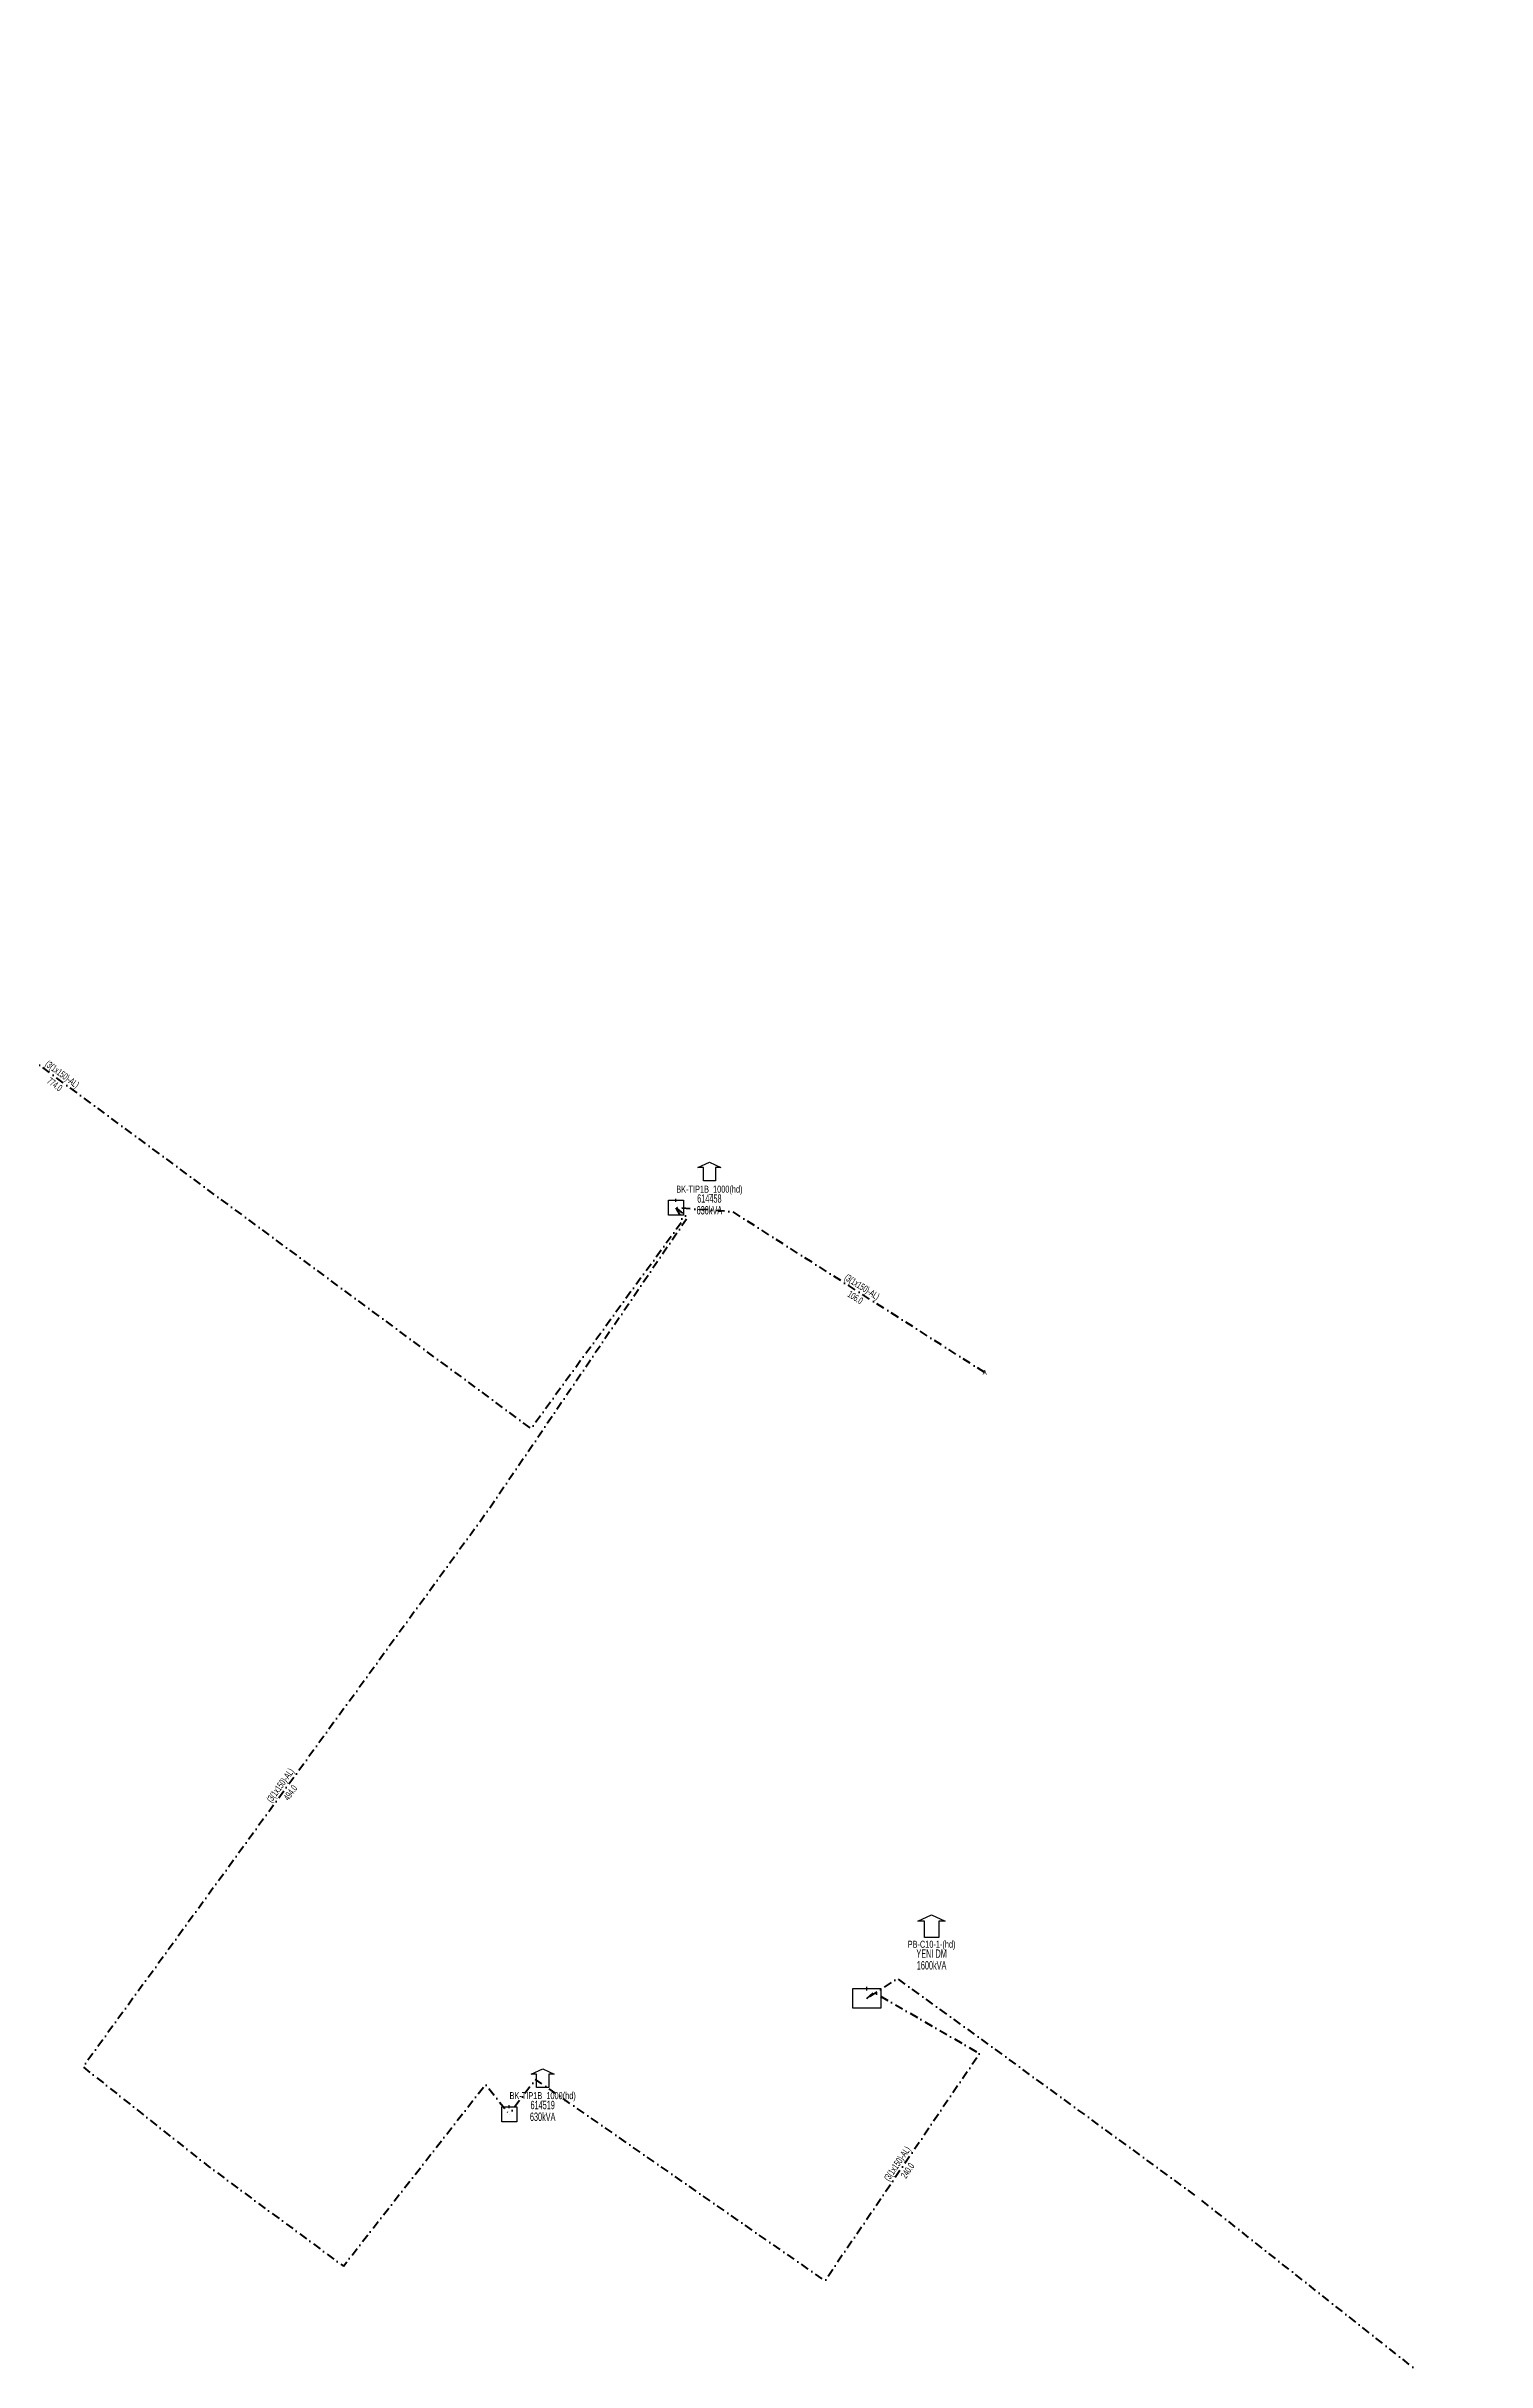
# Model space of a CAD drawing. Header units: millimetres. Extents: x 415467 to 419266, y 4041401 to 4045614.
# Drawn here: x 416506 to 416936, y 4042589 to 4043281 of the extents above; entities that cross this region are included whole.
import ezdxf
from ezdxf.enums import TextEntityAlignment as Align

# ---------------------------------------------------------------- set-up
doc = ezdxf.new("R2010")
doc.units = ezdxf.units.MM
doc.linetypes.add('DASHDOT', pattern=[5, 2.5, -1.25, 0, -1.25])
for name, color, linetype, lineweight in [('HAT_ABH_YERALTI_MEVCUT', 168, 'DASHDOT', 80), ('HAT_OG_YERALTI_MEVCUT', 48, 'DASHDOT', 70), ('NODE_OG_MEVCUT', 5, 'Continuous', 25), ('TRAFO_MEVCUT', 5, 'Continuous', 30)]:
    doc.layers.add(name, color=color, linetype=linetype, lineweight=lineweight)
doc.styles.add('Direk', font='B_CAD')
doc.styles.get("Standard").update_dxf_attribs({"font": 'Arial'})

# ---------------------------------------------------------------- blocks, each defined once
blk = doc.blocks.new('MEV_BINA_KARE')
at = {"layer": 'TRAFO_MEVCUT', "linetype": 'Continuous'}
for p, q in [((-2.25, -2.25), (-2.25, 2.25)), ((-2.25, 2.25), (2.25, 2.25)), ((0, 1.8), (0, 2.7)), ((2.25, 2.25), (2.25, -2.25)), ((2.25, -2.25), (-2.25, -2.25))]:
    blk.add_line(p, q, dxfattribs=at)
blk = doc.blocks.new('MEV_BETKOSK')
at = {"layer": 'TRAFO_MEVCUT', "linetype": 'Continuous'}
for p, q in [((-3.4, 2), (0, 3.6)), ((-1.8, 2), (-3.4, 2)), ((-1.8, -2), (-1.8, 2)), ((0, 3.6), (3.4, 2)), ((3.4, 2), (1.8, 2)), ((1.8, 2), (1.8, -2)), ((1.8, -2), (-1.8, -2))]:
    blk.add_line(p, q, dxfattribs=at)

msp = doc.modelspace()

# ---------------------------------------------------------------- linework, layer by layer
at = {"layer": 'HAT_ABH_YERALTI_MEVCUT', "flags": 128}
msp.add_lwpolyline([(418012.957027, 4041406.02398), (418002.943054, 4041400.607811), (417927.309018, 4041490.108087), (417671.133009, 4041742.598146), (417628.206282, 4041778.601207), (417690.519273, 4041841.606566), (417501.328815, 4042012.28189), (417537.331877, 4042061.7861), (417451.824605, 4042132.892147), (417221.300478, 4042324.860987), (417261.083861, 4042377.515465), (417181.517094, 4042440.700839), (417154.604806, 4042407.938053), (417021.213462, 4042502.716113), (416849.993086, 4042638.075966), (416780.756428, 4042688.671985), (416759.985431, 4042703.584495), (416750.916, 4042697.63)], dxfattribs=at)
at = {"layer": 'HAT_OG_YERALTI_MEVCUT', "flags": 128}
for points in [[(416693.855, 4042933.844), (416695.86921, 4042929.963397), (416650.598024, 4042867.892875), (416368.191601, 4043076.560347), (416249.690803, 4043160.498412), (416163.795143, 4043222.230669), (416215.550618, 4043280.80988), (416225.808, 4043273.188)], [(416693.855, 4042933.844), (416697.332693, 4042930.959698), (416637.611918, 4042843.200827), (416516.703673, 4042677.195922), (416554.21027, 4042647.438622), (416594.506613, 4042617.681322), (416636.97276, 4042671.9264), (416644.048, 4042663.040712)], [(416786.116055, 4042884.630713), (416710.852447, 4042932.657148), (416693.855, 4042933.844)], [(416750.916, 4042697.63), (416752.978799, 4042699.461659), (416784.59593, 4042681.173319), (416738.410121, 4042613.289479), (416651.927968, 4042673.424022), (416644.048, 4042663.040712)]]:
    msp.add_lwpolyline(points, dxfattribs=at)

# ---------------------------------------------------------------- block references
at = {"layer": 'TRAFO_MEVCUT'}
for name, p in [('MEV_BETKOSK', (416703.855, 4042943.844)), ('MEV_BINA_KARE', (416693.855, 4042933.844)), ('MEV_BETKOSK', (416654.048, 4042673.040712)), ('MEV_BINA_KARE', (416644.048, 4042663.040712))]:
    msp.add_blockref(name, p, dxfattribs=at)
for name, p, xscale, yscale in [('MEV_BETKOSK', (416770.24956, 4042718.265917), 1.199999999999999, 1.199999999999999), ('MEV_BINA_KARE', (416750.916, 4042697.63), 1.85, 1.3)]:
    msp.add_blockref(name, p, dxfattribs=dict(at, xscale=xscale, yscale=yscale))

# ---------------------------------------------------------------- texts
at = {"layer": 'HAT_OG_YERALTI_MEVCUT', "lineweight": 30, "width": 0.53}
for rotation, p in [(323.539651, (416509.899939, 4042972.910239)), (327.45766, (416748.941485, 4042909.360476)), (413.932599, (416576.47072, 4042760.6988)), (415.769988, (416760.800257, 4042647.709538))]:
    msp.add_text('(3(1x150)-AL)', height=2.05, rotation=rotation, dxfattribs=at).set_placement(p, align=Align.CENTER)
for s, rotation, p in [('774.0', 323.539651, (416508.889686, 4042971.542983)), ('106.0', 327.45766, (416748.027017, 4042907.927385)), ('494.0', 413.932599, (416577.844872, 4042759.697948)), ('240.0', 415.769988, (416762.205793, 4042646.75326))]:
    msp.add_text(s, height=2.05, rotation=rotation, dxfattribs=at).set_placement(p, align=Align.TOP_CENTER)
at = {"layer": 'NODE_OG_MEVCUT', "style": 'Direk'}
msp.add_text('A', height=1.4, dxfattribs=at).set_placement((416786.116055, 4042884.630713), align=Align.MIDDLE_CENTER)
at = {"layer": 'TRAFO_MEVCUT', "width": 0.6}
for s, height, p in [('BK-TIP1B_1000(hd)', 2.1, (416703.855, 4042938.344)), ('614458', 2.5, (416703.855, 4042935.344)), ('630kVA', 2.5, (416703.855, 4042931.844)), ('PB-C10-1-(hd)', 2.1, (416770.24956, 4042712.765917)), ('YENI DM', 2.5, (416770.24956, 4042709.765917)), ('1600kVA', 2.5, (416770.24956, 4042706.265917)), ('BK-TIP1B_1000(hd)', 2.1, (416654.048, 4042667.540712)), ('614519', 2.5, (416654.048, 4042664.540712)), ('630kVA', 2.5, (416654.048, 4042661.040712))]:
    msp.add_text(s, height=height, dxfattribs=at).set_placement(p, align=Align.CENTER)

doc.saveas('drawing.dxf')
